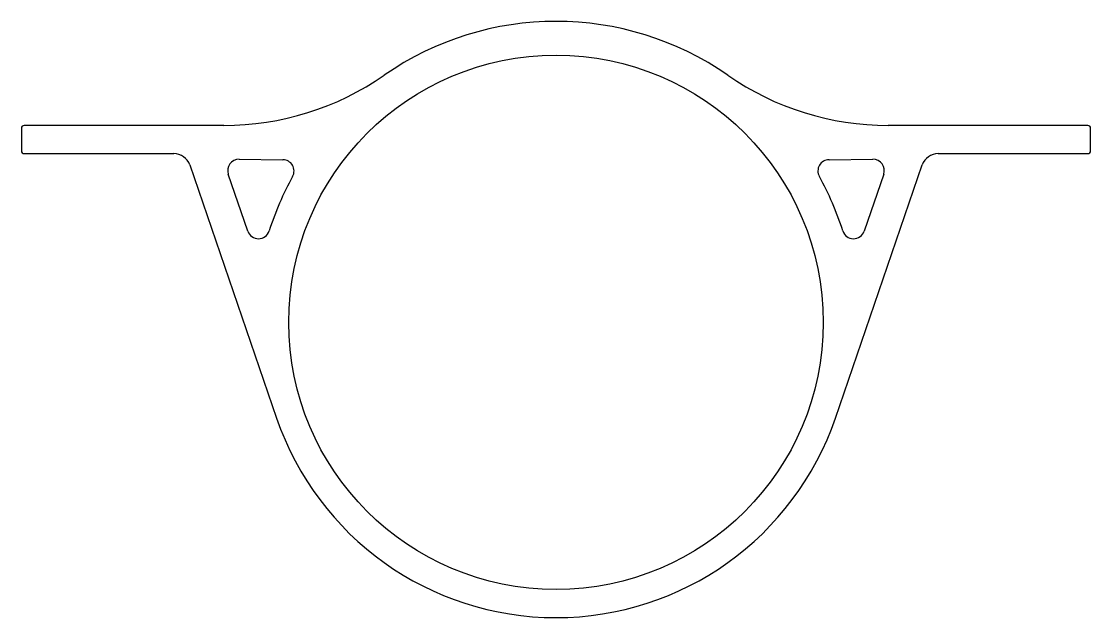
# Model space of a CAD drawing. Extents: x 11 to 201, y 3 to 109.
import ezdxf

# ---------------------------------------------------------------- set-up
doc = ezdxf.new("R2010")
doc.units = 0
doc.layers.get('0').update_dxf_attribs({"linetype": 'CONTINUOUS'})

msp = doc.modelspace()

# ---------------------------------------------------------------- linework, layer by layer
for p, q in [((10.78, 90.08), (10.78, 86.08)), ((46.73, 90.58), (11.28, 90.58)), ((200.28, 90.58), (164.83, 90.58)), ((200.78, 86.08), (200.78, 90.08)), ((11.28, 85.58), (37.86, 85.58)), ((173.7, 85.58), (200.28, 85.58)), ((49.46, 84.56), (57.25, 84.49)), ((154.3, 84.49), (162.1, 84.56)), ((40.7, 83.56), (56.11, 38.57)), ((51.01, 71.8), (47.55, 81.91)), ((155.44, 38.57), (170.86, 83.56)), ((164.01, 81.91), (160.55, 71.8))]:
    msp.add_line(p, q)
msp.add_circle((105.78, 55.58), 47.5)
for centre, radius, start, end in [((105.78, 55.58), 53.5, 55.2107, 124.7893), ((46.73, 140.58), 50, 270, 304.7893), ((164.83, 140.58), 50, 235.2107, 270), ((11.28, 90.08), 0.5, 90, 180), ((200.28, 90.08), 0.5, 0, 90), ((11.28, 86.08), 0.5, 180, 270), ((37.86, 82.58), 3, 18.9143, 90), ((173.7, 82.58), 3, 90, 161.0857), ((200.28, 86.08), 0.5, 270, 0), ((49.44, 82.56), 2, 89.4645, 198.9143), ((57.23, 82.49), 2, 331.0072, 89.4645), ((154.32, 82.49), 2, 90.5355, 208.9928), ((162.12, 82.56), 2, 341.0857, 90.5355), ((105.78, 55.58), 53.5, 151.0072, 162.3102), ((105.78, 55.58), 53.5, 17.6898, 28.9928), ((52.9, 72.45), 2, 198.9143, 342.3102), ((158.65, 72.45), 2, 197.6898, 341.0857), ((105.78, 55.58), 52.5, 198.9143, 341.0857)]:
    msp.add_arc(centre, radius, start, end)

doc.saveas('drawing.dxf')
